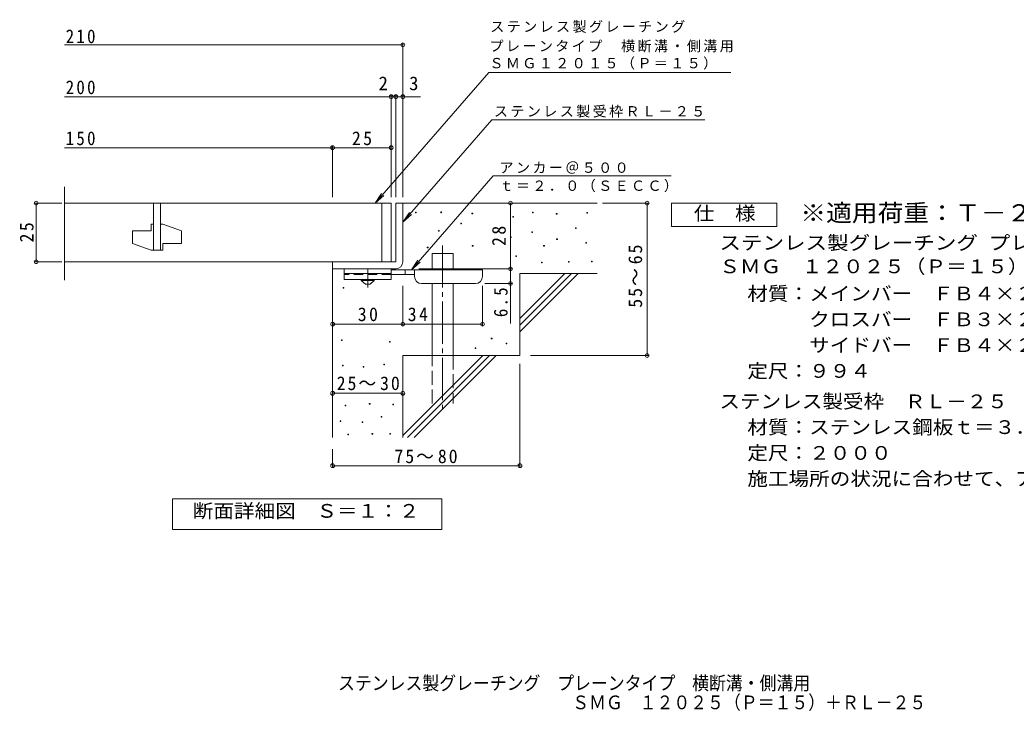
# Model space of a CAD drawing. Units: millimetres, scale not verified. Extents: x -306 to 334, y -274 to 225.
# Drawn here: x -305.5 to 119.8, y -273.7 to 21.2 of the extents above; entities that cross this region are included whole.
import ezdxf
from ezdxf.enums import TextEntityAlignment as Align

# ---------------------------------------------------------------- set-up
doc = ezdxf.new("R2010")
doc.units = ezdxf.units.MM
doc.header["$LTSCALE"] = 2
doc.header["$PDMODE"] = 32
doc.header["$PDSIZE"] = 1.6
for name, pattern in [('CHAIN1', [8, 5, -1, 1, -1]), ('CHAIN2', [12, 9, -1, 1, -1]), ('DASHED2', [3, 2, -1]), ('DASHED3', [4, 3, -1])]:
    doc.linetypes.add(name, pattern=pattern)
for name, color, linetype, lineweight in [('D-0', 7, 'Continuous', 9), ('D-1', 2, 'Continuous', 9), ('D-2', 3, 'Continuous', 9), ('D-4', 7, 'Continuous', 9), ('D-5', 7, 'Continuous', 9), ('D-6', 6, 'Continuous', 9), ('D-9', 4, 'Continuous', 9)]:
    doc.layers.add(name, color=color, linetype=linetype, lineweight=lineweight)
doc.layers.add('F-5_F-5ﾚｲﾔ', color=2, linetype='Continuous')
doc.styles.add('ＭＳ ゴシック', font='')
doc.styles.get('ＭＳ ゴシック').set_extended_font_data('MS Gothic')

msp = doc.modelspace()

# ---------------------------------------------------------------- linework, layer by layer
at = {"layer": 'D-0'}
for points in [[(-136.598, -61.19), (-136.598, -60.89), (-136.298, -60.89), (-136.298, -61.19)], [(-125.77, -61.054), (-125.77, -60.754), (-125.47, -60.754), (-125.47, -61.054)], [(-112.506, -61.596), (-112.506, -61.296), (-112.206, -61.296), (-112.206, -61.596)], [(-95.046, -62.949), (-95.046, -62.649), (-94.746, -62.649), (-94.746, -62.949)], [(-86.654, -61.19), (-86.654, -60.89), (-86.354, -60.89), (-86.354, -61.19)], [(-76.503, -61.731), (-76.503, -61.431), (-76.203, -61.431), (-76.203, -61.731)], [(-63.509, -61.325), (-63.509, -61.025), (-63.209, -61.025), (-63.209, -61.325)], [(-117.243, -65.792), (-117.243, -65.492), (-116.943, -65.492), (-116.943, -65.792)], [(-68.382, -67.822), (-68.382, -67.522), (-68.082, -67.522), (-68.082, -67.822)], [(-126.853, -68.905), (-126.853, -68.605), (-126.553, -68.605), (-126.553, -68.905)], [(-96.129, -71.612), (-96.129, -71.312), (-95.829, -71.312), (-95.829, -71.612)], [(-86.925, -69.581), (-86.925, -69.281), (-86.625, -69.281), (-86.625, -69.581)], [(-76.368, -72.559), (-76.368, -72.259), (-76.068, -72.259), (-76.068, -72.559)], [(-131.59, -76.078), (-131.59, -75.778), (-131.29, -75.778), (-131.29, -76.078)], [(-112.37, -75.402), (-112.37, -75.101), (-112.07, -75.101), (-112.07, -75.402)], [(-81.917, -75.402), (-81.917, -75.101), (-81.617, -75.101), (-81.617, -75.402)], [(-63.916, -74.048), (-63.916, -73.748), (-63.615, -73.748), (-63.615, -74.048)], [(-93.828, -79.733), (-93.828, -79.433), (-93.528, -79.433), (-93.528, -79.733)], [(-82.864, -82.44), (-82.864, -82.14), (-82.564, -82.14), (-82.564, -82.44)], [(-71.36, -82.169), (-71.36, -81.869), (-71.06, -81.869), (-71.06, -82.169)], [(-61.479, -82.034), (-61.479, -81.734), (-61.179, -81.734), (-61.179, -82.034)], [(-167.466, -93.31), (-167.466, -93.01), (-167.166, -93.01), (-167.166, -93.31)], [(-104.26, -114.939), (-104.26, -114.639), (-103.96, -114.639), (-103.96, -114.939)], [(-168.254, -115.543), (-168.254, -115.243), (-167.954, -115.243), (-167.954, -115.543)], [(-147.797, -116.372), (-147.797, -116.072), (-147.497, -116.072), (-147.497, -116.372)], [(-111.162, -118.999), (-111.162, -118.699), (-110.862, -118.699), (-110.862, -118.999)], [(-97.888, -117.089), (-97.888, -116.789), (-97.588, -116.789), (-97.588, -117.089)], [(-167.771, -126.428), (-167.771, -126.128), (-167.471, -126.128), (-167.471, -126.428)], [(-158.939, -127.037), (-158.939, -126.737), (-158.639, -126.737), (-158.639, -127.037)], [(-150.108, -125.971), (-150.108, -125.671), (-149.808, -125.671), (-149.808, -125.971)], [(-166.705, -143.482), (-166.705, -143.182), (-166.405, -143.182), (-166.405, -143.482)], [(-156.351, -142.721), (-156.351, -142.421), (-156.051, -142.421), (-156.051, -142.721)], [(-146.377, -143.102), (-146.377, -142.802), (-146.077, -142.802), (-146.077, -143.102)], [(-151.326, -148.279), (-151.326, -147.979), (-151.026, -147.979), (-151.026, -148.279)], [(-168.837, -150.182), (-168.837, -149.882), (-168.537, -149.882), (-168.537, -150.182)], [(-159.396, -150.639), (-159.396, -150.339), (-159.096, -150.339), (-159.096, -150.639)], [(-165.563, -155.892), (-165.563, -155.592), (-165.263, -155.592), (-165.263, -155.892)], [(-155.209, -155.588), (-155.209, -155.288), (-154.909, -155.288), (-154.909, -155.588)], [(-147.595, -155.588), (-147.595, -155.288), (-147.295, -155.288), (-147.295, -155.588)]]:
    msp.add_lwpolyline(points, close=True, dxfattribs=at)
at = {"layer": 'D-1'}
for p, q in [((-145.023, -57), (-145.023, -82)), ((-142.023, -57), (-145.023, -57)), ((-142.023, -82), (-142.023, -57)), ((-145.023, -82), (-172.023, -82)), ((-172.023, -85), (-172.023, -82)), ((-172.023, -85), (-145.023, -85))]:
    msp.add_line(p, q, dxfattribs=at)
msp.add_arc((-145.023, -82), 3, 270, 0, dxfattribs=at)
at = {"layer": 'D-2'}
for p, q in [((-286.557, -89.825), (-286.557, -50.084)), ((-147.023, -57), (-286.557, -57)), ((-248.523, -57), (-248.523, -77)), ((-245.523, -57), (-245.523, -77)), ((-151.023, -57), (-151.023, -82)), ((-147.023, -57), (-147.023, -82)), ((-249.523, -66), (-249.523, -68.75)), ((-248.523, -66), (-249.523, -66)), ((-244.523, -66), (-245.523, -66)), ((-244.523, -66), (-236.523, -68.75)), ((-257.523, -68.75), (-257.523, -74.25)), ((-257.523, -68.75), (-249.523, -68.75)), ((-236.523, -68.75), (-236.523, -74.25)), ((-257.523, -74.25), (-249.523, -77)), ((-244.523, -74.25), (-244.523, -77)), ((-244.523, -74.25), (-236.523, -74.25)), ((-244.523, -77), (-249.523, -77)), ((-286.557, -82), (-147.023, -82))]:
    msp.add_line(p, q, dxfattribs=at)
at = {"layer": 'D-4'}
for p, q in [((-286.557, 10.574), (-142.023, 10.574)), ((-142.023, -54.409), (-142.023, 11.174)), ((-286.557, -11.566), (-147.023, -11.566)), ((-147.023, -54.409), (-147.023, -10.966)), ((-147.023, -11.566), (-146.023, -11.566)), ((-146.023, -11.566), (-134.491, -11.566)), ((-145.023, -54.409), (-145.023, -10.966)), ((-286.557, -33.316), (-172.023, -33.316)), ((-172.023, -54.409), (-172.023, -32.716)), ((-172.023, -33.316), (-147.023, -33.316)), ((-287.627, -57), (-299.237, -57)), ((-298.637, -82), (-298.637, -57)), ((-96.03, -85), (-96.03, -57)), ((-56.817, -57), (-37.086, -57)), ((-37.686, -122), (-37.686, -57)), ((-287.627, -82), (-299.237, -82)), ((-135.221, -85), (-95.43, -85)), ((-96.03, -85), (-96.03, -108.35)), ((-142.021, -109.22), (-142.021, -92.3)), ((-108.021, -109.22), (-108.021, -92.3)), ((-95.43, -91.3), (-107.021, -91.3)), ((-87.576, -122), (-37.086, -122)), ((-92.023, -125.5), (-92.023, -169.616)), ((-172.023, -138.124), (-142.023, -138.124)), ((-172.023, -162), (-172.023, -169.616)), ((-172.023, -169.017), (-92.023, -169.017))]:
    msp.add_line(p, q, dxfattribs=at)
msp.add_lwpolyline([(-172.021, -108.62), (-142.021, -108.62), (-108.021, -108.62)], dxfattribs=at)
for p in [(-142.023, 10.574), (-147.023, -11.566), (-145.023, -11.566), (-142.023, -11.566), (-172.023, -33.316), (-147.023, -33.316), (-298.637, -57), (-96.03, -57), (-37.686, -57), (-298.637, -82), (-96.03, -85), (-96.03, -91.3), (-172.021, -108.62), (-142.021, -108.62), (-108.021, -108.62), (-37.686, -122), (-172.023, -138.124), (-142.023, -138.124), (-172.023, -169.017), (-92.023, -169.017)]:
    msp.add_point(p, dxfattribs=at)
at = {"layer": 'D-5'}
for p, q in [((-105.371, -1.277), (-2.012, -1.277)), ((-104.005, -21.448), (-13.086, -21.448)), ((-103.49, -45.39), (-138.399, -85.5)), ((-103.49, -45.39), (-27.419, -45.39)), ((-153.87, -57), (-151.108, -52.832)), ((-142.023, -65.128), (-138.276, -61.818)), ((-138.399, -85.5), (-135.637, -81.332)), ((-138.399, -85.5), (-134.653, -82.189))]:
    msp.add_line(p, q, dxfattribs=at)
for points in [[(-105.371, -1.277), (-153.87, -57), (-150.124, -53.689)], [(-104.005, -21.448), (-142.023, -65.128), (-139.261, -60.961)]]:
    msp.add_lwpolyline(points, dxfattribs=at)
for points in [[(-27.31, -67), (-27.31, -57), (17.69, -57), (17.69, -67)], [(-240.422, -196.188), (-240.422, -183.188), (-125.422, -183.188), (-125.422, -196.188)]]:
    msp.add_lwpolyline(points, close=True, dxfattribs=at)
at = {"layer": 'D-6'}
for p, q in [((-142.023, -57), (-59.023, -57)), ((-129.565, -85.5), (-129.565, -78.5)), ((-129.565, -78.5), (-120.565, -78.5)), ((-120.565, -85.5), (-120.565, -78.5)), ((-172.023, -85), (-172.023, -157)), ((-92.023, -106.202), (-72.821, -87)), ((-92.023, -87), (-59.023, -87)), ((-92.023, -109.03), (-69.993, -87)), ((-92.023, -87), (-92.023, -122)), ((-92.023, -111.858), (-67.165, -87)), ((-129.565, -122), (-129.565, -91.3)), ((-120.565, -122), (-120.565, -91.3)), ((-142.023, -122), (-142.023, -157)), ((-142.023, -122), (-92.023, -122)), ((-142.023, -156.201), (-107.821, -122)), ((-139.993, -157), (-104.993, -122)), ((-137.165, -157), (-102.165, -122))]:
    msp.add_line(p, q, dxfattribs=at)
at = {"layer": 'D-6', "linetype": 'CHAIN2'}
msp.add_line((-125.065, -75.007), (-125.065, -144.666), dxfattribs=at)
at = {"layer": 'D-6', "linetype": 'DASHED3'}
for p, q in [((-129.565, -142.5), (-129.565, -122)), ((-120.565, -122), (-120.565, -142.5))]:
    msp.add_line(p, q, dxfattribs=at)
at = {"layer": 'D-9', "color": 3}
for p, q in [((-167.021, -85), (-167.021, -89.5)), ((-147.021, -85), (-167.021, -85)), ((-147.021, -85), (-147.021, -89.5)), ((-147.021, -87), (-167.021, -87)), ((-147.021, -89.5), (-167.021, -89.5))]:
    msp.add_line(p, q, dxfattribs=at)
at = {"layer": 'D-9', "linetype": 'CHAIN1'}
msp.add_line((-157.021, -93.048), (-157.021, -85), dxfattribs=at)
at = {"layer": 'D-9', "color": 3, "linetype": 'DASHED2'}
msp.add_line((-147.021, -87.5), (-167.021, -87.5), dxfattribs=at)
at = {"layer": 'D-9'}
for p, q in [((-108.021, -85.5), (-147.021, -85.5)), ((-137.016, -87.5), (-147.021, -87.5)), ((-141.021, -87.5), (-141.021, -85.5)), ((-137.021, -88.3), (-137.021, -85.5)), ((-108.021, -88.3), (-108.021, -85.5)), ((-134.021, -91.3), (-111.021, -91.3))]:
    msp.add_line(p, q, dxfattribs=at)
at = {"layer": 'D-9', "color": 2}
for p, q in [((-159.771, -90), (-159.771, -89.5)), ((-159.771, -90), (-158.021, -91.5)), ((-159.771, -90), (-154.271, -90)), ((-158.021, -91.5), (-156.022, -91.5)), ((-156.022, -91.5), (-154.271, -90)), ((-154.271, -90), (-154.271, -89.5))]:
    msp.add_line(p, q, dxfattribs=at)
at = {"layer": 'D-9'}
for centre, start, end in [((-134.021, -88.3), 180, 270), ((-111.021, -88.3), 270, 0)]:
    msp.add_arc(centre, 3, start, end, dxfattribs=at)

# ---------------------------------------------------------------- texts
at = {"layer": 'D-4', "color": 2, "style": 'ＭＳ ゴシック'}
for s, p in [('2', (-152.391, -10.566)), ('3', (-139.363, -10.566))]:
    msp.add_text(s, height=5.865, dxfattribs=at).set_placement(p, align=Align.BOTTOM_LEFT)
at = {"layer": 'D-4', "color": 2, "char_height": 5.865, "attachment_point": 7, "style": 'ＭＳ ゴシック'}
for s, insert in [('\\T1.27;\\W0.9;210', (-285.978, 11.185)), ('\\T1.27;\\W0.9;200', (-285.978, -10.566)), ('\\T1.27;\\W0.9;150', (-285.978, -32.316)), ('\\T1.27;\\W0.95;25', (-163.773, -32.316)), ('\\T1.27;\\W0.95;30', (-161.271, -107.42)), ('\\T1.27;\\W0.95;34', (-139.948, -107.42)), ('\\T1.22;\\W0.95;25～30', (-170.273, -136.853)), ('\\T1.22;\\W0.95;75～80', (-145.597, -168.017))]:
    msp.add_mtext(s, dxfattribs=dict(at, insert=insert))
at = {"layer": 'D-4', "color": 2, "char_height": 5.865, "attachment_point": 7, "rotation": 90, "style": 'ＭＳ ゴシック'}
for s, insert in [('\\T1.27;\\W0.95;25', (-299.637, -73.75)), ('\\T1.27;\\W0.95;28', (-98.03, -75.25)), ('\\T1.22;\\W0.95;55～65', (-39.792, -101.601)), ('\\T1.27;\\W0.9;6.5', (-97.23, -105.639))]:
    msp.add_mtext(s, dxfattribs=dict(at, insert=insert))
at = {"layer": 'D-5', "color": 2, "style": 'ＭＳ ゴシック'}
for s, width, p in [('仕\u3000様', 1.1, (-17.81, -66)), ('ステンレス製グレーチング プレーンタイプ 横断溝・側溝用', 1.15, (-6.892, -78.584)), ('ＳＭＧ\u3000１２０２５（Ｐ＝１５）', 1.1, (-6.892, -88.659)), ('材質：メインバー\u3000ＦＢ４×２５（ＳＵＳ３０４）', 1.1, (5.05, -100.264)), ('\u3000\u3000\u3000クロスバー\u3000ＦＢ３×２０（ＳＵＳ３０４）', 1.1, (5.05, -111.264)), ('\u3000\u3000\u3000サイドバー\u3000ＦＢ４×２５（ＳＵＳ３０４）', 1.1, (5.05, -122.264)), ('定尺：９９４', 1.1, (5.05, -133.264)), ('ステンレス製受枠\u3000ＲＬ－２５', 1.1, (-6.892, -146.264)), ('材質：ステンレス鋼板ｔ＝３．０（ＳＵＳ３０４）', 1.1, (5.05, -157.264)), ('定尺：２０００', 1.1, (5.05, -168.264)), ('施工場所の状況に合わせて、アンカーをプライヤー等で折り曲げてご使用ください。', 1.1, (5.05, -179.264)), ('断面詳細図\u3000Ｓ＝１：２', 1.1, (-231.737, -192.994))]:
    msp.add_text(s, height=5.865, dxfattribs=dict(at, width=width)).set_placement(p, align=Align.BOTTOM_LEFT)
at = {"layer": 'D-5', "color": 3, "style": 'ＭＳ ゴシック', "width": 1.1}
msp.add_text('※適用荷重：Ｔ－２０', height=7.331, dxfattribs=at).set_placement((27.69, -67), align=Align.BOTTOM_LEFT)
at = {"layer": 'D-5', "char_height": 4.399, "attachment_point": 7, "style": 'ＭＳ ゴシック'}
for s, insert in [('\\T1.17;ステンレス製グレーチング', (-104.708, 15.657)), ('\\T1.17;プレーンタイプ\u3000横断溝・側溝用', (-105.018, 7.326)), ('\\T1.17;ＳＭＧ１２０１５（Ｐ＝１５）', (-105.062, -0.019)), ('\\T1.17;ステンレス製受枠ＲＬ－２５', (-103.128, -20.496)), ('\\T1.17;アンカー＠５００', (-100.761, -44.458)), ('\\T1.17;ｔ＝２．０（ＳＥＣＣ）', (-100.761, -52.322))]:
    msp.add_mtext(s, dxfattribs=dict(at, insert=insert))
at = {"layer": 'F-5_F-5ﾚｲﾔ', "style": 'ＭＳ ゴシック', "width": 0.9}
for s, p in [('ステンレス製グレーチング\u3000プレーンタイプ\u3000横断溝・側溝用', (-169.705, -266.472)), ('ＳＭＧ\u3000１２０２５（Ｐ＝１５）＋ＲＬ－２５', (-69.722, -274.71))]:
    msp.add_text(s, height=5.865, dxfattribs=at).set_placement(p, align=Align.BOTTOM_LEFT)

doc.saveas('drawing.dxf')
